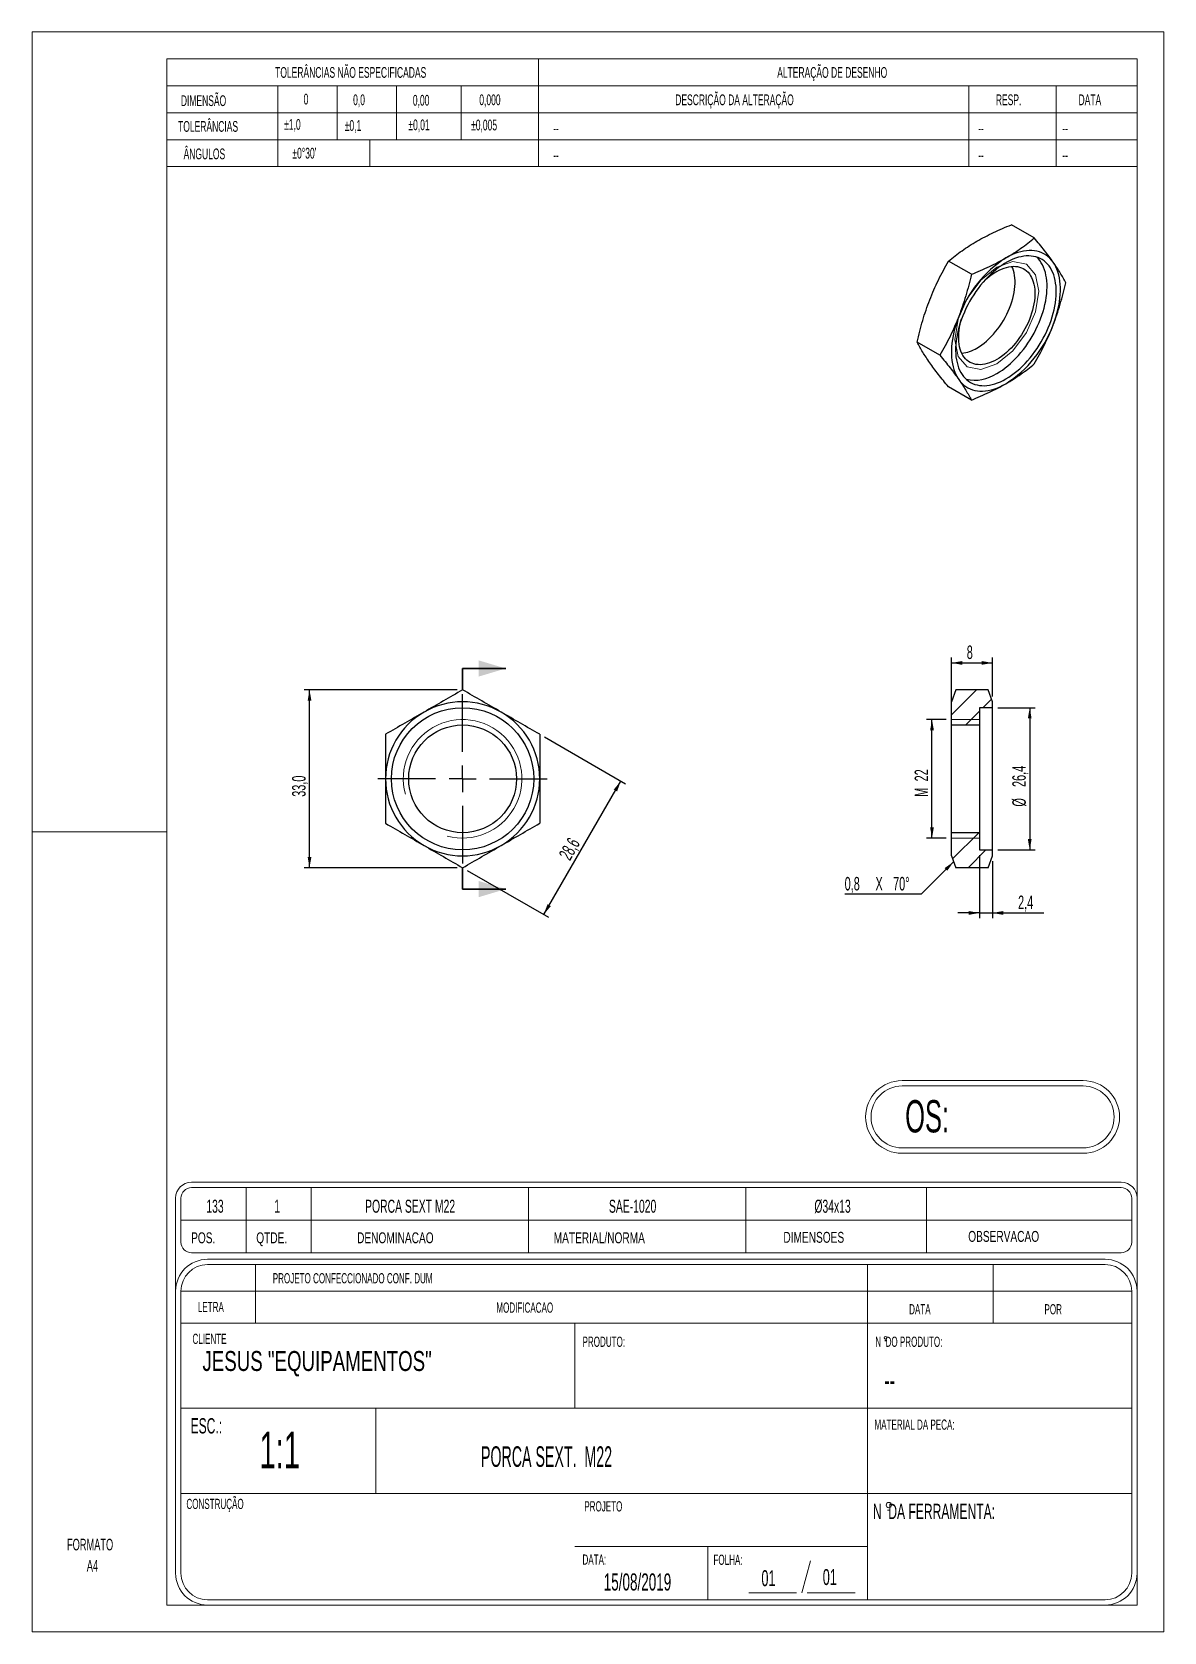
# Model space of a CAD drawing. Header units: millimetres. Extents: x 0 to 210, y 0 to 297.
import ezdxf

# ---------------------------------------------------------------- set-up
doc = ezdxf.new("R2010")
doc.units = ezdxf.units.MM
doc.linetypes.add('PHANTOM', pattern=[12.7, 6.35, -1.27, 1.27, -1.27, 1.27, -1.27])
doc.layers.add('COTAS', color=7, linetype='Continuous')
doc.styles.add('SLDTEXTSTYLE0', font='TXT', dxfattribs={"width": 0.595745})
doc.styles.add('SLDTEXTSTYLE1', font='TXT', dxfattribs={"width": 0.589474})
doc.styles.add('SLDTEXTSTYLE2', font='TXT', dxfattribs={"width": 0.515789})
doc.styles.add('SLDTEXTSTYLE3', font='TXT', dxfattribs={"width": 0.7})
doc.styles.add('SLDTEXTSTYLE4', font='TXT', dxfattribs={"width": 0.695035})
doc.styles.add('SLDTEXTSTYLE5', font='TXT', dxfattribs={"width": 0.605})
doc.dimstyles.new('SLDDIMSTYLE0', dxfattribs={"dimtxt": 2.5, "dimasz": 2, "dimexe": 0, "dimexo": 0.0625, "dimtad": 1, "dimdec": 1, "dimrnd": 1e-09, "dimzin": 12, "dimdsep": 46, "dimtxsty": 'SLDTEXTSTYLE5', "dimsah": 1, "dimcen": 0.09, "dimadec": 0, "dimazin": 3, "dimtfac": 1, "dimtdec": 3, "dimtofl": 0, "dimtmove": 0, "dimatfit": 3, "dimfxl": 0, "dimfrac": 2, "dimtolj": 1, "dimtzin": 12, "dimarcsym": 0})
doc.dimstyles.new('SLDDIMSTYLE1', dxfattribs={"dimtxt": 2.5, "dimasz": 2, "dimexe": 0, "dimexo": 0.0625, "dimtad": 1, "dimdec": 0, "dimrnd": 1e-09, "dimzin": 12, "dimdsep": 46, "dimtxsty": 'SLDTEXTSTYLE5', "dimsah": 1, "dimcen": 0.09, "dimadec": 0, "dimazin": 3, "dimtfac": 1, "dimtdec": 3, "dimtofl": 0, "dimtmove": 0, "dimatfit": 3, "dimfxl": 0, "dimfrac": 2, "dimtolj": 1, "dimtzin": 12, "dimarcsym": 0})
doc.dimstyles.new('SLDDIMSTYLE2', dxfattribs={"dimtxt": 2.5, "dimasz": 2, "dimexe": 0, "dimexo": 0.0625, "dimtad": 1, "dimdec": 1, "dimrnd": 1e-09, "dimzin": 12, "dimdsep": 46, "dimtxsty": 'SLDTEXTSTYLE5', "dimsah": 1, "dimcen": 0.09, "dimadec": 0, "dimazin": 3, "dimtfac": 1, "dimtdec": 3, "dimtmove": 0, "dimatfit": 0, "dimfxl": 0, "dimfrac": 2, "dimtolj": 1, "dimtzin": 12, "dimarcsym": 0})

# ---------------------------------------------------------------- blocks, each defined once
blk = doc.blocks.new('SW_NOTE_0')
at = {"color": 0, "linetype": 'Continuous', "lineweight": 18, "insert": (0, 2.77), "char_height": 2.152, "attachment_point": 1, "style": 'SLDTEXTSTYLE0'}
blk.add_mtext('FORMATO', dxfattribs=at)
blk = doc.blocks.new('SW_NOTE_0_1')
at = {"color": 0, "linetype": 'Continuous', "lineweight": 18, "insert": (0, 2.77), "char_height": 2.152, "attachment_point": 1, "style": 'SLDTEXTSTYLE0'}
blk.add_mtext('A4', dxfattribs=at)
blk = doc.blocks.new('Bloco2')
at = {"color": 7, "linetype": 'Continuous', "lineweight": 18}
for p, q in [((210.04, 297.06), (0.04, 297.06)), ((0.04, 297.06), (0.04, 0.06)), ((210.04, 0.06), (210.04, 297.06)), ((205.04, 292.06), (25.04, 292.06)), ((25.04, 292.06), (25.04, 5.06)), ((205.04, 5.06), (205.04, 292.06)), ((0.04, 148.56), (25.04, 148.56)), ((25.04, 5.06), (205.04, 5.06)), ((0.04, 0.06), (210.04, 0.06))]:
    blk.add_line(p, q, dxfattribs=at)
for name, p in [('SW_NOTE_0', (6.53, 14.59)), ('SW_NOTE_0_1', (10.2, 10.66))]:
    blk.add_blockref(name, p, dxfattribs=at)
blk = doc.blocks.new('_D')
at = {"layer": 'COTAS'}
for p, q in [((95.06, 166.49), (110.11, 157.8)), ((94.94, 133.53), (109.24, 158.3)), ((80.76, 141.72), (95.81, 133.03))]:
    blk.add_line(p, q, dxfattribs=at)
for points in [[(109.24, 158.3), (107.94, 156.74), (108.55, 156.39)], [(94.94, 133.53), (96.25, 135.09), (95.64, 135.44)]]:
    blk.add_solid(points, dxfattribs=at)
at = {"layer": 'COTAS', "insert": (97.63, 144.63), "char_height": 2.5, "attachment_point": 1, "rotation": 60, "style": 'SLDTEXTSTYLE5'}
blk.add_mtext('28,6', dxfattribs=at)
blk = doc.blocks.new('_D_1')
at = {"layer": 'COTAS'}
for p, q in [((78.89, 175.24), (50.49, 175.24)), ((51.49, 142.22), (51.49, 175.24)), ((78.89, 142.22), (50.49, 142.22))]:
    blk.add_line(p, q, dxfattribs=at)
for points in [[(51.49, 175.24), (51.14, 173.24), (51.84, 173.24)], [(51.49, 142.22), (51.84, 144.22), (51.14, 144.22)]]:
    blk.add_solid(points, dxfattribs=at)
at = {"layer": 'COTAS', "insert": (48.26, 155.39), "char_height": 2.5, "attachment_point": 1, "rotation": 90, "style": 'SLDTEXTSTYLE5'}
blk.add_mtext('33,0', dxfattribs=at)
blk = doc.blocks.new('SW_CENTERMARKSYMBOL_0')
at = {"layer": 'COTAS', "color": 0}
for p, q in [((0, 5), (0, 15.7)), ((-5, 0), (-15.7, 0)), ((0, 0), (-2.5, 0)), ((0, 0), (0, 2.5)), ((0, 0), (0, -2.5)), ((0, 0), (2.5, 0)), ((5, 0), (15.7, 0)), ((0, -5), (0, -15.7))]:
    blk.add_line(p, q, dxfattribs=at)
blk = doc.blocks.new('_D_2')
at = {"layer": 'COTAS'}
for p, q in [((170.58, 169.73), (170.58, 181.24)), ((178.18, 174.03), (178.18, 181.24)), ((170.58, 180.24), (178.18, 180.24))]:
    blk.add_line(p, q, dxfattribs=at)
for points in [[(170.58, 180.24), (172.58, 179.89), (172.58, 180.59)], [(178.18, 180.24), (176.18, 180.59), (176.18, 179.89)]]:
    blk.add_solid(points, dxfattribs=at)
at = {"layer": 'COTAS', "insert": (173.42, 183.47), "char_height": 2.5, "attachment_point": 1, "style": 'SLDTEXTSTYLE5'}
blk.add_mtext('8', dxfattribs=at)
blk = doc.blocks.new('_D_3')
at = {"layer": 'COTAS'}
for p, q in [((179.18, 171.93), (186.1, 171.93)), ((185.1, 171.93), (185.1, 145.53)), ((179.18, 145.53), (186.1, 145.53))]:
    blk.add_line(p, q, dxfattribs=at)
for points in [[(185.1, 171.93), (184.75, 169.93), (185.45, 169.93)], [(185.1, 145.53), (185.45, 147.53), (184.75, 147.53)]]:
    blk.add_solid(points, dxfattribs=at)
at = {"layer": 'COTAS', "char_height": 2.5, "attachment_point": 1, "rotation": 90, "style": 'SLDTEXTSTYLE5'}
for s, insert in [('26,4', (181.87, 157.21)), ('%%c', (181.87, 153.57))]:
    blk.add_mtext(s, dxfattribs=dict(at, insert=insert))
blk = doc.blocks.new('SW_CHAMFER_DIMENSION_0')
at = {"layer": 'COTAS', "color": 0}
for p, q in [((20.21, 6.04), (14.17, 0)), ((14.17, 0), (0, 0))]:
    blk.add_line(p, q, dxfattribs=at)
blk.add_solid([(20.21, 6.04), (18.55, 4.87), (19.04, 4.38)], dxfattribs=at)
at = {"layer": 'COTAS', "color": 0, "char_height": 2.5, "attachment_point": 1, "style": 'SLDTEXTSTYLE5'}
for s, insert in [('0,8', (0, 3.22)), ('X', (5.71, 3.22)), ('70°', (8.98, 3.22))]:
    blk.add_mtext(s, dxfattribs=dict(at, insert=insert))
blk = doc.blocks.new('_D_4')
at = {"layer": 'COTAS'}
for p, q in [((169.58, 169.73), (165.97, 169.73)), ((166.97, 147.73), (166.97, 169.73)), ((169.58, 147.73), (165.97, 147.73))]:
    blk.add_line(p, q, dxfattribs=at)
for points in [[(166.97, 169.73), (166.62, 167.73), (167.32, 167.73)], [(166.97, 147.73), (167.32, 149.73), (166.62, 149.73)]]:
    blk.add_solid(points, dxfattribs=at)
at = {"layer": 'COTAS', "char_height": 2.5, "attachment_point": 1, "rotation": 90, "style": 'SLDTEXTSTYLE5'}
for s, insert in [('22', (163.75, 158.25)), ('M', (163.75, 155.39))]:
    blk.add_mtext(s, dxfattribs=dict(at, insert=insert))
blk = doc.blocks.new('_D_5')
at = {"layer": 'COTAS'}
for p, q in [((175.78, 144.53), (175.78, 132.83)), ((178.18, 143.43), (178.18, 132.83)), ((175.78, 133.83), (171.78, 133.83)), ((175.78, 133.83), (178.18, 133.83)), ((178.18, 133.83), (187.72, 133.83))]:
    blk.add_line(p, q, dxfattribs=at)
for points in [[(175.78, 133.83), (173.78, 134.18), (173.78, 133.48)], [(178.18, 133.83), (180.18, 133.48), (180.18, 134.18)]]:
    blk.add_solid(points, dxfattribs=at)
at = {"layer": 'COTAS', "insert": (182.94, 137.06), "char_height": 2.5, "attachment_point": 1, "style": 'SLDTEXTSTYLE5'}
blk.add_mtext('2,4', dxfattribs=at)

msp = doc.modelspace()

# ---------------------------------------------------------------- hatches: boundary and pattern name
at = {"layer": 'COTAS', "linetype": 'Continuous', "lineweight": 18}
h = msp.add_hatch(dxfattribs=at)
h.set_pattern_fill('ANSI32', color=256, angle=3e-322, style=0)
h.paths.add_polyline_path([(178.18, 171.93), (178.18, 173.03), (177.37, 175.24), (171.38, 175.24), (170.58, 173.03), (170.58, 168.73), (175.78, 168.73), (175.78, 171.93)], flags=0)
h = msp.add_hatch(dxfattribs=at)
h.set_pattern_fill('ANSI32', color=256, angle=3e-322, style=0)
h.paths.add_polyline_path([(171.38, 142.22), (177.37, 142.22), (178.18, 144.43), (178.18, 145.53), (175.78, 145.53), (175.78, 148.73), (170.58, 148.73), (170.58, 144.43)], flags=0)

# ---------------------------------------------------------------- linework, layer by layer
at = {"color": 7, "linetype": 'Continuous', "lineweight": 18}
for p, q in [((205.01, 292.36), (25.01, 292.36)), ((25.01, 272.36), (25.01, 292.36)), ((93.95, 272.36), (93.95, 292.36)), ((205.01, 292.36), (205.01, 272.36)), ((25.01, 287.36), (93.95, 287.36)), ((45.64, 272.36), (45.64, 287.36)), ((56.64, 277.36), (56.64, 287.36)), ((67.64, 277.36), (67.64, 287.36)), ((79.64, 277.36), (79.64, 287.36)), ((93.95, 287.36), (205.01, 287.36)), ((173.82, 272.36), (173.82, 287.36)), ((190.01, 272.36), (190.01, 287.36)), ((25.01, 282.36), (93.95, 282.36)), ((93.95, 282.36), (205.01, 282.36)), ((25.01, 277.36), (93.95, 277.36)), ((62.7, 277.36), (62.7, 272.36)), ((93.95, 277.36), (205.01, 277.36)), ((25.01, 272.36), (93.95, 272.36)), ((93.95, 272.36), (205.01, 272.36)), ((175.78, 169.73), (170.58, 169.73)), ((175.78, 147.73), (170.58, 147.73)), ((195.01, 102.71), (161.41, 102.71)), ((195.01, 101.71), (161.41, 101.71)), ((161.41, 90.21), (195.01, 90.21)), ((161.41, 89.21), (195.01, 89.21)), ((202.07, 83.83), (29.59, 83.83)), ((26.65, 11.28), (26.65, 80.89)), ((26.65, 80.89), (26.65, 67.81)), ((27.63, 80.89), (27.63, 72.71)), ((202.07, 82.85), (29.59, 82.85)), ((39.72, 70.75), (39.72, 82.85)), ((51.82, 70.75), (51.82, 82.85)), ((92.14, 70.75), (92.14, 82.85)), ((132.46, 70.75), (132.46, 82.85)), ((165.96, 70.75), (165.96, 82.85)), ((204.03, 72.71), (204.03, 80.89)), ((205.01, 11.28), (205.01, 80.89)), ((27.63, 76.8), (204.03, 76.8)), ((29.59, 70.75), (202.07, 70.75)), ((32.57, 69.54), (199.08, 69.54)), ((32.57, 68.56), (199.08, 68.56)), ((41.46, 57.69), (41.46, 68.56)), ((155.03, 68.56), (155.03, 57.69)), ((178.34, 68.56), (178.34, 57.69)), ((27.64, 11.28), (27.64, 63.62)), ((27.64, 63.62), (204.02, 63.62)), ((204.02, 63.62), (204.02, 11.28)), ((27.64, 57.69), (204.02, 57.69)), ((100.71, 57.69), (100.71, 41.89)), ((155.03, 57.69), (155.03, 41.89)), ((158.2, 54.45), (158.46, 54.45)), ((158.2, 54.43), (158.46, 54.43)), ((27.64, 41.89), (204.02, 41.89)), ((63.77, 26.09), (63.77, 41.89)), ((155.03, 26.09), (155.03, 41.89)), ((27.64, 26.09), (204.02, 26.09)), ((155.03, 26.09), (155.03, 6.34)), ((158.69, 23), (159.2, 23)), ((100.71, 16.22), (155.03, 16.22)), ((125.4, 16.22), (125.4, 6.34)), ((144.43, 13.54), (142.85, 7.62)), ((199.08, 6.34), (32.57, 6.34)), ((141.86, 7.62), (132.97, 7.62)), ((143.83, 7.62), (152.72, 7.62)), ((199.08, 5.36), (32.57, 5.36)), ((204.44, 5.36), (205.01, 5.36)), ((205.01, 5.36), (205.01, 5.93))]:
    msp.add_line(p, q, dxfattribs=at)
at = {"color": 7, "linetype": 'Continuous', "lineweight": 25}
for p, q in [((185.95, 259.12), (181.72, 261.57)), ((174.28, 252.38), (170.04, 254.83)), ((168.44, 237.34), (164.21, 239.78)), ((174.28, 229.03), (170.04, 231.48)), ((171.38, 175.24), (170.58, 173.03)), ((177.37, 175.24), (171.38, 175.24)), ((178.18, 173.03), (177.37, 175.24)), ((170.58, 168.73), (170.58, 173.03)), ((178.18, 171.93), (178.18, 173.03)), ((178.18, 171.93), (175.78, 171.93)), ((175.78, 171.93), (175.78, 168.73)), ((178.18, 145.53), (178.18, 171.93)), ((170.58, 168.73), (175.78, 168.73)), ((170.58, 148.73), (170.58, 168.73)), ((175.78, 168.73), (175.78, 148.73)), ((175.78, 148.73), (170.58, 148.73)), ((170.58, 144.43), (170.58, 148.73)), ((175.78, 148.73), (175.78, 145.53)), ((175.78, 145.53), (178.18, 145.53)), ((178.18, 144.43), (178.18, 145.53)), ((170.58, 144.43), (171.38, 142.22)), ((177.37, 142.22), (178.18, 144.43)), ((177.37, 142.22), (171.38, 142.22))]:
    msp.add_line(p, q, dxfattribs=at)
at = {"color": 7, "linetype": 'PHANTOM', "lineweight": 35}
for p, q in [((79.89, 179.21), (79.89, 175.21)), ((79.89, 138.26), (79.89, 142.26))]:
    msp.add_line(p, q, dxfattribs=at)
at = {"color": 7, "linetype": 'Continuous', "lineweight": 35}
for p, q in [((79.89, 179.21), (87.89, 179.21)), ((79.89, 138.26), (87.89, 138.26))]:
    msp.add_line(p, q, dxfattribs=at)
at = {"color": 7, "linetype": 'Continuous', "lineweight": 25, "flags": 128}
for points in [[(180.69, 232.97), (181.2, 233.29), (181.72, 233.64), (182.24, 234.01), (182.74, 234.42), (183.25, 234.86), (183.74, 235.33), (184.23, 235.82), (184.7, 236.34), (185.16, 236.88), (185.61, 237.44), (186.05, 238.02), (186.46, 238.62), (186.86, 239.23), (187.24, 239.86), (187.6, 240.5), (187.94, 241.15), (188.25, 241.81), (188.54, 242.47), (188.81, 243.14), (189.05, 243.81), (189.27, 244.48), (189.46, 245.14), (189.62, 245.81), (189.76, 246.46), (189.87, 247.11), (189.95, 247.75), (190, 248.38), (190.02, 248.99), (190.01, 249.58), (189.98, 250.16), (189.91, 250.72), (189.82, 251.25), (189.7, 251.76), (189.55, 252.25), (189.37, 252.71), (189.17, 253.15), (188.94, 253.55), (188.68, 253.93), (188.4, 254.27), (188.1, 254.58), (187.77, 254.86), (187.42, 255.1), (187.05, 255.31), (186.66, 255.48), (186.26, 255.61), (185.83, 255.71), (185.39, 255.77), (184.93, 255.8), (184.47, 255.79), (183.99, 255.74), (183.5, 255.65), (183, 255.53), (182.49, 255.37), (181.98, 255.17), (181.46, 254.94), (180.95, 254.67), (180.43, 254.37), (179.91, 254.04), (179.39, 253.68), (178.88, 253.28), (178.37, 252.86), (177.88, 252.4), (177.39, 251.93), (176.91, 251.42), (176.44, 250.89), (175.98, 250.34), (175.54, 249.77), (175.12, 249.18), (174.71, 248.58), (174.32, 247.96), (173.95, 247.32), (173.6, 246.68), (173.27, 246.02), (172.97, 245.36), (172.69, 244.69), (172.43, 244.03), (172.21, 243.36), (172, 242.69), (171.82, 242.02), (171.68, 241.36), (171.55, 240.71), (171.46, 240.07), (171.4, 239.43), (171.36, 238.81), (171.35, 238.21), (171.37, 237.63), (171.42, 237.06), (171.5, 236.51), (171.61, 235.99), (171.75, 235.49), (171.91, 235.01), (172.1, 234.56), (172.32, 234.14), (172.56, 233.76), (172.83, 233.4), (173.12, 233.07), (173.43, 232.78), (173.77, 232.52), (174.13, 232.29), (174.51, 232.1), (174.91, 231.95), (175.33, 231.83), (175.76, 231.75), (176.21, 231.71), (176.67, 231.7), (177.14, 231.73), (177.63, 231.8), (178.12, 231.91), (178.63, 232.05), (179.14, 232.23), (179.65, 232.44), (180.17, 232.69), (180.69, 232.97)], [(178.99, 233.95), (179.51, 234.27), (180.02, 234.61), (180.54, 234.99), (181.05, 235.4), (181.55, 235.84), (182.05, 236.31), (182.53, 236.8), (183, 237.32), (183.47, 237.86), (183.92, 238.42), (184.35, 239), (184.76, 239.6), (185.16, 240.21), (185.54, 240.84), (185.9, 241.48), (186.24, 242.13), (186.56, 242.79), (186.85, 243.45), (187.11, 244.12), (187.36, 244.79), (187.57, 245.46), (187.76, 246.12), (187.93, 246.79), (188.06, 247.44), (188.17, 248.09), (188.25, 248.73), (188.3, 249.36), (188.32, 249.97), (188.31, 250.56), (188.28, 251.14), (188.21, 251.7), (188.12, 252.23), (188, 252.74), (187.85, 253.23), (187.67, 253.69), (187.47, 254.13), (187.24, 254.53), (186.98, 254.91), (186.7, 255.25), (186.4, 255.56), (186.38, 255.58)], [(189.44, 254.64), (189.15, 255.02), (188.83, 255.37), (188.49, 255.68), (188.13, 255.95), (187.74, 256.19), (187.33, 256.39), (186.9, 256.55), (186.45, 256.67), (185.98, 256.75), (185.5, 256.8), (185, 256.8), (184.49, 256.76), (183.97, 256.69), (183.44, 256.57), (182.9, 256.42), (182.35, 256.23), (181.8, 256), (181.24, 255.73), (180.69, 255.43)], [(178.99, 252.89), (179.44, 253.14), (179.89, 253.35), (180.34, 253.52), (180.78, 253.66), (181.22, 253.76), (181.64, 253.83), (182.06, 253.86), (182.46, 253.85), (182.85, 253.8), (183.22, 253.71), (183.57, 253.59), (183.91, 253.43), (184.22, 253.24), (184.52, 253.01), (184.79, 252.75), (185.04, 252.45), (185.26, 252.12), (185.45, 251.77), (185.62, 251.38), (185.77, 250.97), (185.88, 250.53), (185.97, 250.06), (186.03, 249.58), (186.06, 249.07), (186.06, 248.55), (186.03, 248.01), (185.97, 247.46), (185.88, 246.89), (185.77, 246.32), (185.62, 245.74), (185.45, 245.16), (185.26, 244.57), (185.04, 243.99), (184.79, 243.4), (184.52, 242.83), (184.22, 242.26), (183.91, 241.7), (183.57, 241.16), (183.22, 240.63), (182.85, 240.11), (182.46, 239.62), (182.06, 239.14), (181.64, 238.69), (181.22, 238.27), (180.78, 237.87), (180.34, 237.49), (179.89, 237.15), (179.44, 236.84), (178.99, 236.56), (178.54, 236.32), (178.08, 236.11), (177.64, 235.93), (177.2, 235.79), (176.76, 235.69), (176.34, 235.63), (175.92, 235.6), (175.52, 235.61), (175.13, 235.66), (174.76, 235.74), (174.4, 235.86), (174.07, 236.02), (173.75, 236.22), (173.46, 236.45), (173.19, 236.71), (172.94, 237), (172.72, 237.33), (172.52, 237.69), (172.35, 238.08), (172.21, 238.49), (172.09, 238.93), (172.01, 239.4), (171.95, 239.88), (171.92, 240.39), (171.92, 240.91), (171.95, 241.45), (172.01, 242), (172.09, 242.57), (172.21, 243.14), (172.35, 243.72), (172.46, 244.09)], [(175.31, 238.69), (175.76, 238.96), (176.22, 239.27), (176.66, 239.62), (177.11, 239.99), (177.54, 240.39), (177.97, 240.81), (178.38, 241.27), (178.78, 241.74), (179.17, 242.23), (179.54, 242.75), (179.9, 243.28), (180.23, 243.83), (180.55, 244.38), (180.84, 244.95), (181.11, 245.53), (181.36, 246.11), (181.58, 246.69), (181.78, 247.28), (181.95, 247.86), (182.09, 248.44), (182.21, 249.01), (182.29, 249.58), (182.35, 250.13), (182.38, 250.67), (182.38, 251.19), (182.35, 251.7), (182.29, 252.18), (182.21, 252.65), (182.09, 253.09), (181.95, 253.5), (181.8, 253.84)], [(189.44, 242.97), (189.71, 243.68), (189.95, 244.4), (190.16, 245.12), (190.34, 245.83), (190.49, 246.54), (190.61, 247.24), (190.7, 247.93), (190.76, 248.6), (190.79, 249.26), (190.79, 249.91), (190.76, 250.53), (190.7, 251.13), (190.61, 251.72), (190.49, 252.27), (190.34, 252.81), (190.16, 253.31), (189.95, 253.78), (189.71, 254.23), (189.44, 254.64)], [(171.93, 244.53), (171.66, 243.81), (171.43, 243.09), (171.22, 242.38), (171.04, 241.66), (170.88, 240.96), (170.76, 240.26), (170.67, 239.57), (170.61, 238.9), (170.58, 238.24), (170.58, 237.59), (170.61, 236.97), (170.67, 236.36), (170.76, 235.78), (170.88, 235.22), (171.04, 234.69), (171.22, 234.19), (171.43, 233.71), (171.66, 233.27), (171.93, 232.86)], [(171.93, 232.86), (172.22, 232.48), (172.54, 232.13), (172.88, 231.82), (173.25, 231.55), (173.63, 231.31), (174.04, 231.11), (174.47, 230.95), (174.92, 230.83), (175.39, 230.74), (175.87, 230.7), (176.37, 230.7), (176.88, 230.73), (177.4, 230.81), (177.93, 230.92), (178.47, 231.08), (179.02, 231.27), (179.57, 231.5), (180.13, 231.77), (180.69, 232.07)]]:
    msp.add_lwpolyline(points, dxfattribs=at)
at = {"color": 7, "linetype": 'Continuous', "lineweight": 18, "flags": 128}
msp.add_lwpolyline([(178.99, 235.75), (176.01, 234.71), (173.49, 235.2), (171.8, 237.14), (171.21, 240.24), (171.8, 244.02), (173.49, 247.9), (176.01, 251.31), (178.99, 253.71), (181.97, 254.75), (184.49, 254.25), (186.17, 252.31), (186.77, 249.22), (186.17, 245.44), (184.49, 241.55), (181.97, 238.15), (178.99, 235.75)], dxfattribs=at)
at = {"color": 7, "linetype": 'Continuous', "lineweight": 25}
for radius in [13.2, 10]:
    msp.add_circle((79.89, 158.73), radius, dxfattribs=at)
at = {"color": 7, "linetype": 'Continuous', "lineweight": 18}
for centre, radius in [((158.33, 54.99), 0.247), ((158.33, 54.97), 0.247), ((158.97, 23.92), 0.494)]:
    msp.add_circle(centre, radius, dxfattribs=at)
at = {"color": 7, "linetype": 'Continuous', "lineweight": 25}
for centre, radius, start, end in [((192.59, 236.89), 22.03, 122.7115, 159.6994), ((185.19, 242.44), 12.16, 120.6806, 137.1479), ((168.78, 250.61), 22.03, 302.7115, 339.6994), ((171.78, 244.5), 6.8, 276.0777, 301.2625), ((174.93, 239.98), 7.26, 256.9335, 303.9259), ((79.89, 158.73), 14.3, 60, 120), ((79.89, 158.73), 14.3, 120, 180), ((79.89, 158.73), 14.3, 0, 60), ((79.89, 158.73), 14.3, 180, 240), ((79.89, 158.73), 14.3, 300, 0), ((79.89, 158.73), 14.3, 240, 300)]:
    msp.add_arc(centre, radius, start, end, dxfattribs=at)
at = {"color": 7, "linetype": 'Continuous', "lineweight": 18}
for centre, radius, start, end in [((79.89, 158.73), 11, 255, 195), ((161.41, 95.96), 6.75, 90, 270), ((161.41, 95.96), 5.75, 90, 270), ((195.01, 95.96), 6.75, 270, 90), ((195.01, 95.96), 5.75, 270, 90), ((29.59, 80.89), 2.94, 90, 180), ((202.07, 80.89), 2.94, 0, 90), ((29.59, 80.89), 1.96, 90, 180), ((202.07, 80.89), 1.96, 0, 90), ((29.59, 72.71), 1.96, 180, 270), ((202.07, 72.71), 1.96, 270, 0), ((32.57, 63.62), 5.93, 90, 180), ((32.57, 63.62), 4.94, 90, 180), ((199.08, 63.62), 5.93, 0, 90), ((199.08, 63.62), 4.94, 0, 90), ((32.57, 11.28), 5.93, 180, 270), ((32.57, 11.28), 4.94, 180, 270), ((199.08, 11.28), 4.94, 270, 0), ((199.08, 11.28), 5.93, 270, 0)]:
    msp.add_arc(centre, radius, start, end, dxfattribs=at)
at = {"color": 7, "linetype": 'Continuous', "lineweight": 25}
for points in [[(175.31, 258.53), (176.29, 259.09), (177.31, 259.62), (179.45, 260.63), (180.57, 261.11), (181.72, 261.57)], [(170.04, 254.83), (170.83, 255.49), (171.67, 256.14), (173.42, 257.37), (174.34, 257.97), (175.31, 258.53)], [(180.69, 255.43), (181.66, 255.99), (182.58, 256.58), (184.33, 257.82), (185.16, 258.46), (185.95, 259.12)], [(189.44, 254.64), (188.96, 255.33), (188.42, 256.06), (187.25, 257.55), (186.62, 258.33), (185.95, 259.12)], [(174.28, 252.38), (175.42, 252.84), (176.54, 253.32), (178.69, 254.33), (179.71, 254.86), (180.69, 255.43)], [(166.55, 247.63), (167.04, 248.89), (167.58, 250.11), (168.75, 252.51), (169.38, 253.68), (170.04, 254.83)], [(191.79, 250.82), (191.48, 251.41), (191.14, 252.02), (190.36, 253.29), (189.93, 253.95), (189.44, 254.64)], [(174.28, 252.38), (173.97, 251.03), (173.63, 249.69), (172.85, 247.07), (172.42, 245.79), (171.93, 244.53)], [(189.44, 242.97), (189.93, 244.22), (190.36, 245.5), (191.14, 248.12), (191.48, 249.46), (191.79, 250.82)], [(164.21, 239.78), (164.51, 241.14), (164.86, 242.48), (165.63, 245.1), (166.07, 246.38), (166.55, 247.63)], [(171.93, 244.53), (171.44, 243.28), (170.9, 242.05), (169.73, 239.66), (169.1, 238.49), (168.44, 237.34)], [(185.95, 235.77), (186.62, 236.92), (187.25, 238.09), (188.42, 240.49), (188.96, 241.71), (189.44, 242.97)], [(166.55, 235.96), (166.07, 236.65), (165.63, 237.31), (164.86, 238.58), (164.51, 239.19), (164.21, 239.78)], [(170.04, 231.48), (169.38, 232.27), (168.75, 233.05), (167.58, 234.54), (167.04, 235.27), (166.55, 235.96)], [(168.44, 237.34), (169.1, 236.54), (169.73, 235.77), (170.9, 234.27), (171.44, 233.55), (171.93, 232.86)], [(180.69, 232.07), (181.66, 232.64), (182.58, 233.23), (184.33, 234.46), (185.16, 235.11), (185.95, 235.77)], [(171.93, 232.86), (172.42, 232.16), (172.85, 231.5), (173.63, 230.23), (173.97, 229.62), (174.28, 229.03)], [(174.28, 229.03), (175.42, 229.49), (176.54, 229.97), (178.69, 230.98), (179.71, 231.51), (180.69, 232.07)], [(79.89, 175.24), (78.7, 174.56), (77.51, 173.87), (75.12, 172.49), (73.93, 171.8), (72.74, 171.12)], [(87.04, 171.12), (85.85, 171.8), (84.66, 172.49), (82.27, 173.87), (81.08, 174.56), (79.89, 175.24)], [(72.74, 171.12), (71.55, 170.43), (70.36, 169.74), (67.97, 168.36), (66.78, 167.68), (65.59, 166.99)], [(94.19, 166.99), (93, 167.68), (91.81, 168.36), (89.42, 169.74), (88.23, 170.43), (87.04, 171.12)], [(65.59, 166.99), (65.59, 165.62), (65.59, 164.24), (65.59, 161.48), (65.59, 160.11), (65.59, 158.73)], [(94.19, 166.99), (94.19, 165.62), (94.19, 164.24), (94.19, 161.48), (94.19, 160.11), (94.19, 158.73)], [(65.59, 158.73), (65.59, 157.35), (65.59, 155.98), (65.59, 153.22), (65.59, 151.85), (65.59, 150.47)], [(94.19, 158.73), (94.19, 157.35), (94.19, 155.98), (94.19, 153.22), (94.19, 151.85), (94.19, 150.47)], [(65.59, 150.47), (66.78, 149.79), (67.97, 149.1), (70.36, 147.72), (71.55, 147.03), (72.74, 146.35)], [(87.04, 146.35), (88.23, 147.03), (89.42, 147.72), (91.81, 149.1), (93, 149.79), (94.19, 150.47)], [(72.74, 146.35), (73.93, 145.66), (75.12, 144.97), (77.51, 143.59), (78.7, 142.91), (79.89, 142.22)], [(79.89, 142.22), (81.08, 142.91), (82.27, 143.59), (84.66, 144.97), (85.85, 145.66), (87.04, 146.35)]]:
    msp.add_open_spline(points, degree=3, knots=[0, 0, 0, 0, 0.5, 0.5, 1, 1, 1, 1], dxfattribs=at)
at = {"color": 7, "linetype": 'Continuous', "lineweight": 35}
for points in [[(87.89, 179.21), (82.89, 180.71), (82.89, 177.71)], [(87.89, 138.26), (82.89, 139.76), (82.89, 136.76)]]:
    msp.add_solid(points, dxfattribs=at)

# ---------------------------------------------------------------- block references
at = {"layer": 'COTAS'}
for name, p in [('Bloco2', (-0.03, 0.3)), ('SW_CENTERMARKSYMBOL_0', (79.89, 158.73)), ('SW_CHAMFER_DIMENSION_0', (150.77, 137.29))]:
    msp.add_blockref(name, p, dxfattribs=at)

# ---------------------------------------------------------------- texts
at = {"color": 7, "linetype": 'Continuous', "lineweight": 0}
for s, insert, char_height, attachment_point, style in [('TOLERÂNCIAS NÃO ESPECIFICADAS', (59.13, 290.85), 2, 2, 'SLDTEXTSTYLE1'), ('ALTERAÇÃO DE DESENHO', (148.46, 290.85), 2, 2, 'SLDTEXTSTYLE1'), ('DIMENSÃO', (27.62, 285.61), 2, 1, 'SLDTEXTSTYLE1'), ('0', (50.4, 285.89), 2, 1, 'SLDTEXTSTYLE1'), ('0,0', (59.58, 285.77), 2, 1, 'SLDTEXTSTYLE1'), ('0,00', (70.66, 285.68), 2, 1, 'SLDTEXTSTYLE1'), ('0,000', (82.99, 285.77), 2, 1, 'SLDTEXTSTYLE1'), ('DESCRIÇÃO DA ALTERAÇÃO', (119.34, 285.77), 2, 1, 'SLDTEXTSTYLE1'), ('RESP.', (178.82, 285.77), 2, 1, 'SLDTEXTSTYLE1'), ('DATA', (194.16, 285.77), 2, 1, 'SLDTEXTSTYLE1'), ('TOLERÂNCIAS', (27.11, 280.83), 2, 1, 'SLDTEXTSTYLE1'), ('±1,0', (46.79, 281.2), 2, 1, 'SLDTEXTSTYLE1'), ('±0,1', (58.03, 281), 2, 1, 'SLDTEXTSTYLE1'), ('±0,01', (69.84, 281.12), 2, 1, 'SLDTEXTSTYLE1'), ('±0,005', (81.47, 281.09), 2, 1, 'SLDTEXTSTYLE1'), ('--', (96.69, 280.49), 2, 1, 'SLDTEXTSTYLE1'), ('--', (175.54, 280.49), 2, 1, 'SLDTEXTSTYLE1'), ('--', (191.14, 280.49), 2, 1, 'SLDTEXTSTYLE1'), ('ÂNGULOS', (28.13, 275.73), 2, 1, 'SLDTEXTSTYLE1'), ("±0°30'", (48.32, 275.86), 2, 1, 'SLDTEXTSTYLE1'), ('--', (96.69, 275.49), 2, 1, 'SLDTEXTSTYLE1'), ('--', (175.54, 275.49), 2, 1, 'SLDTEXTSTYLE1'), ('--', (191.14, 275.49), 2, 1, 'SLDTEXTSTYLE1'), ('OS:', (161.99, 99.09), 6, 1, 'SLDTEXTSTYLE1'), ('133', (33.95, 80.6), 2.419, 2, 'SLDTEXTSTYLE0'), ('1', (45.48, 80.6), 2.42, 2, 'SLDTEXTSTYLE0'), ('PORCA SEXT M22', (70.15, 80.6), 2.4192, 2, 'SLDTEXTSTYLE0'), ('SAE-1020', (111.43, 80.6), 2.419, 2, 'SLDTEXTSTYLE0'), ('Ø34x13', (148.52, 80.6), 2.419, 2, 'SLDTEXTSTYLE0'), ('POS.', (29.52, 74.54), 2.022, 1, 'SLDTEXTSTYLE4'), ('QTDE.', (41.61, 74.54), 2.022, 1, 'SLDTEXTSTYLE4'), ('DENOMINACAO', (60.31, 74.54), 2.0223, 1, 'SLDTEXTSTYLE4'), ('MATERIAL/NORMA', (96.79, 74.54), 2.0223, 1, 'SLDTEXTSTYLE4'), ('DIMENSOES', (139.4, 74.63), 2.022, 1, 'SLDTEXTSTYLE4'), ('OBSERVACAO', (173.69, 74.8), 2.022, 1, 'SLDTEXTSTYLE4'), ('PROJETO CONFECCIONADO CONF. DUM', (44.67, 66.97), 1.896, 1, 'SLDTEXTSTYLE1'), ('LETRA', (30.78, 61.63), 1.896, 1, 'SLDTEXTSTYLE1'), ('MODIFICACAO', (86.15, 61.52), 1.896, 1, 'SLDTEXTSTYLE1'), ('DATA', (162.73, 61.21), 1.896, 1, 'SLDTEXTSTYLE1'), ('POR', (187.84, 61.21), 1.896, 1, 'SLDTEXTSTYLE1'), ('CLIENTE', (29.78, 55.72), 1.896, 1, 'SLDTEXTSTYLE1'), ('PRODUTO:', (102.14, 55.18), 1.896, 1, 'SLDTEXTSTYLE1'), ('N  DO PRODUTO:', (156.45, 55.18), 1.896, 1, 'SLDTEXTSTYLE1'), ('JESUS "EQUIPAMENTOS"', (31.63, 52.51), 3.7042, 1, 'SLDTEXTSTYLE3'), ('--', (158.13, 49.28), 4.266, 1, 'SLDTEXTSTYLE2'), ('ESC.:', (29.42, 40.05), 2.844, 1, 'SLDTEXTSTYLE1'), ('MATERIAL DA PECA:', (156.3, 39.8), 1.896, 1, 'SLDTEXTSTYLE1'), ('1:1', (42.23, 37.56), 6.826, 1, 'SLDTEXTSTYLE1'), ('PORCA SEXT.  M22', (83.3, 34.83), 3.8224, 1, 'SLDTEXTSTYLE2'), ('CONSTRUÇÃO', (28.65, 25.08), 1.896, 1, 'SLDTEXTSTYLE1'), ('PROJETO', (102.47, 24.63), 1.896, 1, 'SLDTEXTSTYLE1'), ('N  DA FERRAMENTA:', (156, 24.16), 2.8441, 1, 'SLDTEXTSTYLE1'), ('DATA:', (102.13, 14.75), 1.896, 1, 'SLDTEXTSTYLE1'), ('FOLHA:', (126.43, 14.71), 1.896, 1, 'SLDTEXTSTYLE1'), ('01', (146.71, 12.04), 2.963, 1, 'SLDTEXTSTYLE1'), ('15/08/2019', (106.07, 11.23), 3.175, 1, 'SLDTEXTSTYLE1'), ('01', (135.33, 11.83), 2.963, 1, 'SLDTEXTSTYLE1')]:
    msp.add_mtext(s, dxfattribs=dict(at, insert=insert, char_height=char_height, attachment_point=attachment_point, style=style))

# ---------------------------------------------------------------- dimensions: what is measured, and where the dimension line sits
at = {"layer": 'COTAS'}
for base, p1, p2, dimstyle, picture, middle in [((178.18, 180.24), (170.58, 168.73), (178.18, 173.03), 'SLDDIMSTYLE1', '_D_2', (174.38, 180.24)), ((178.18, 133.83), (175.78, 145.53), (178.18, 144.43), 'SLDDIMSTYLE2', '_D_5', (185.33, 133.83))]:
    dim = msp.add_linear_dim(base=base, p1=p1, p2=p2, dimstyle=dimstyle, dxfattribs=at)
    dim.commit()
    dim.dimension.update_dxf_attribs({"geometry": picture, "text_midpoint": middle, "dimtype": 160})
for base, p2, angle, picture, middle in [((51.49, 175.24), (79.89, 175.24), 90, '_D_1', (51.49, 158.73)), ((109.24, 158.3), (94.19, 166.99), 60, '_D', (102.09, 145.91))]:
    dim = msp.add_linear_dim(base=base, p1=(79.89, 142.22), p2=p2, angle=angle, dimstyle='SLDDIMSTYLE0', dxfattribs=at)
    dim.commit()
    dim.dimension.update_dxf_attribs({"geometry": picture, "text_midpoint": middle, "dimtype": 160})
for base, p1, p2, text, dimstyle, picture, middle in [((166.97, 169.73), (170.58, 147.73), (170.58, 169.73), 'M', 'SLDDIMSTYLE1', '_D_4', (166.97, 158.73)), ((185.1, 145.53), (178.18, 171.93), (178.18, 145.53), '%%c<>', 'SLDDIMSTYLE0', '_D_3', (185.1, 158.73))]:
    dim = msp.add_linear_dim(base=base, p1=p1, p2=p2, angle=90, text=text, dimstyle=dimstyle, dxfattribs=at)
    dim.commit()
    dim.dimension.update_dxf_attribs({"geometry": picture, "text_midpoint": middle, "dimtype": 160})

doc.saveas('drawing.dxf')
